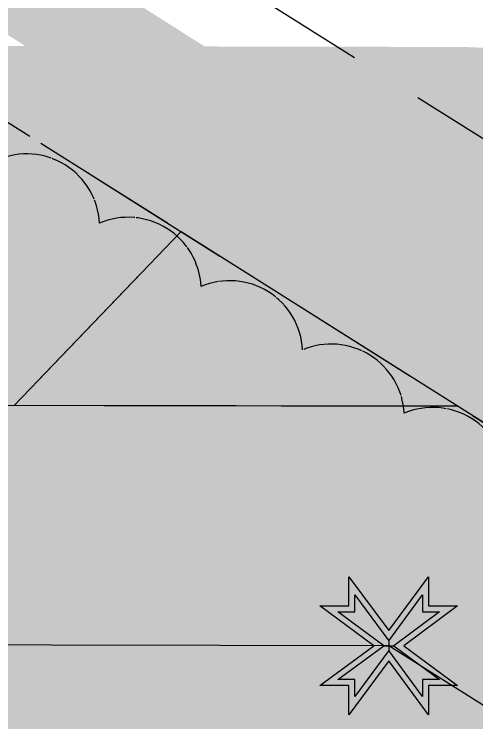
# Model space of a CAD drawing. Extents: x 327443 to 331974, y 6141950 to 6143778.
# Drawn here: x 329771.3 to 329809.9, y 6142734.2 to 6142793.3 of the extents above; entities that cross this region are included whole.
import ezdxf

# ---------------------------------------------------------------- set-up
doc = ezdxf.new("R2010")
doc.units = 0
doc.header["$LTSCALE"] = 5
doc.linetypes.add('0', pattern=[1, 1, 0])
doc.linetypes.add('foc-ACCESSROAD', pattern=[3.75, 2.5, -1.25])
for name, color, linetype in [('AS-ROADS', 254, 'Continuous'), ('C-AR', 13, 'foc-ACCESSROAD'), ('L-MON', 1, 'Continuous'), ('P-BUFFER-H 30m', 51, 'Continuous'), ('P-PROPOSED', 10, 'Continuous'), ('P-PROPOSED-H', 21, 'Continuous'), ('P-TEMP-H', 41, 'Continuous'), ('P-TEMP_WORKSPACE', 46, 'Continuous'), ('T-BUSH', 110, '0')]:
    doc.layers.add(name, color=color, linetype=linetype)

# ---------------------------------------------------------------- blocks, each defined once
blk = doc.blocks.new('TEMP')
h = blk.add_hatch(color=255)
h.dxf.hatch_style = 1
h.paths.add_polyline_path([(0, 0.251), (-0.666, 1.152), (-0.666, 0.666), (-1.152, 0.666), (-0.251, 0), (-1.152, -0.666), (-0.666, -0.666), (-0.666, -1.152), (0, -0.251), (0.666, -1.152), (0.666, -0.666), (1.152, -0.666), (0.251, 0), (1.152, 0.666), (0.666, 0.666), (0.666, 1.152)])
h.paths.add_polyline_path([(0.566, 0.849), (0.566, 0.566), (0.849, 0.566), (0.083, 0), (0.849, -0.566), (0.566, -0.566), (0.566, -0.849), (0, -0.083), (-0.566, -0.849), (-0.566, -0.566), (-0.849, -0.566), (-0.083, 0), (-0.849, 0.566), (-0.566, 0.566), (-0.566, 0.849), (0, 0.083)], flags=16)
h = blk.add_hatch(color=1)
h.dxf.hatch_style = 1
h.paths.add_polyline_path([(0, 0.083), (-0.566, 0.849), (-0.566, 0.566), (-0.849, 0.566), (-0.083, 0), (-0.849, -0.566), (-0.566, -0.566), (-0.566, -0.849), (0, -0.083), (0.566, -0.849), (0.566, -0.566), (0.849, -0.566), (0.083, 0), (0.849, 0.566), (0.566, 0.566), (0.566, 0.849)])
at = {"color": 1}
for p, q in [((-0.083, 0), (0.083, 0)), ((0, 0.083), (0, -0.083))]:
    blk.add_line(p, q, dxfattribs=at)
at = {"color": 255, "flags": 128}
blk.add_lwpolyline([(-0.251, 0), (-1.152, 0.666), (-0.666, 0.666), (-0.666, 1.152), (0, 0.251), (0.666, 1.152), (0.666, 0.666), (1.152, 0.666), (0.251, 0), (1.152, -0.666), (0.666, -0.666), (0.666, -1.152), (0, -0.251), (-0.666, -1.152), (-0.666, -0.666), (-1.152, -0.666)], close=True, dxfattribs=at)
at = {"color": 1, "flags": 128}
blk.add_lwpolyline([(-0.083, 0), (-0.849, 0.566), (-0.566, 0.566), (-0.566, 0.849), (0, 0.083), (0.566, 0.849), (0.566, 0.566), (0.849, 0.566), (0.083, 0), (0.849, -0.566), (0.566, -0.566), (0.566, -0.849), (0, -0.083), (-0.566, -0.849), (-0.566, -0.566), (-0.849, -0.566)], close=True, dxfattribs=at)

msp = doc.modelspace()

# ---------------------------------------------------------------- hatches: boundary and pattern name
at = {"layer": 'P-BUFFER-H 30m'}
h = msp.add_hatch(color=256, dxfattribs=at)
h.dxf.hatch_style = 1
edge = h.paths.add_edge_path()
edge.add_line((329824.351, 6142785.985), (329846.296, 6142772.157))
edge.add_line((329846.296, 6142772.157), (330173.096, 6142626.773))
edge.add_line((330173.096, 6142626.773), (330458.628, 6142615.863))
edge.add_arc((330457.483, 6142585.889), 29.995, -2.18816, 87.81184, ccw=False)
edge.add_line((330487.456, 6142584.744), (330486.693, 6142564.761))
edge.add_arc((330456.719, 6142565.907), 29.995, 267.81184, 357.81184, ccw=False)
edge.add_line((330455.574, 6142535.933), (330160.425, 6142547.211))
edge.add_arc((330161.57, 6142577.184), 29.995, 246.01706, 267.81184, ccw=False)
edge.add_line((330149.378, 6142549.778), (329810.497, 6142700.537))
edge.add_arc((329822.689, 6142727.943), 29.995, 237.78488, 246.01706, ccw=False)
edge.add_line((329806.699, 6142702.565), (329793.879, 6142710.643))
edge.add_line((329793.879, 6142710.643), (329661.545, 6142710.899))
edge.add_arc((329661.604, 6142740.895), 29.995, 183.26442, 269.88894, ccw=False)
edge.add_line((329631.657, 6142739.186), (329630.516, 6142759.186))
edge.add_arc((329660.463, 6142760.894), 29.995, 89.88894, 183.26442, ccw=False)
edge.add_line((329660.521, 6142790.889), (329808.418, 6142790.602))
edge.add_arc((329808.36, 6142760.607), 29.995, 57.78488, 89.88894, ccw=False)
at = {"layer": 'P-PROPOSED-H'}
h = msp.add_hatch(color=256, dxfattribs=at)
h.dxf.hatch_style = 1
h.paths.add_polyline_path([(329808.36, 6142760.607), (329832.132, 6142745.628), (330166.18, 6142597.02), (330457.483, 6142585.889), (330456.719, 6142565.907), (330161.57, 6142577.184), (329822.689, 6142727.943), (329802.568, 6142740.621), (329661.604, 6142740.895), (329660.463, 6142760.894)])
at = {"layer": 'P-TEMP-H'}
h = msp.add_hatch(color=256, dxfattribs=at)
h.dxf.hatch_style = 1
h.paths.add_polyline_path([(329771.279, 6142760.679), (329785.231, 6142775.191), (329808.36, 6142760.607)])

# ---------------------------------------------------------------- linework, layer by layer
at = {"layer": 'AS-ROADS', "const_width": 7.999, "flags": 128}
msp.add_lwpolyline([(329617.825, 6142903.27), (329635.223, 6142884.649), (329649.439, 6142873.361), (329823.098, 6142763.107), (329845.662, 6142749.967), (329852.761, 6142746.513), (329883.704, 6142731.689), (329926.901, 6142713.219), (330034.772, 6142666.698), (330110.99, 6142631.706), (330151.493, 6142613.588), (330171.579, 6142608.368), (330201.609, 6142604.887), (330293.898, 6142602.974)], dxfattribs=at)
at = {"layer": 'C-AR', "flags": 128}
msp.add_lwpolyline([(329639.29, 6142890.774), (329639.187, 6142867.203), (329832.132, 6142745.628), (330166.18, 6142597.02), (330347.573, 6142590.089), (330348.345, 6142610.071), (330170.791, 6142616.855), (329841.575, 6142763.314)], close=True, dxfattribs=at)
msp.add_lwpolyline([(329622.504, 6142005.358), (329622.519, 6142006.441), (329626.554, 6142251.301), (329627.806, 6142640.214), (329673.776, 6142688.076), (329743.57, 6142760.71), (329767.96, 6142786.08), (329785.231, 6142775.191), (329757.986, 6142746.851), (329688.195, 6142674.221), (329647.777, 6142632.139), (329646.55, 6142251.104), (329642.514, 6142006.14), (329642.493, 6142004.606)], dxfattribs=at)
at = {"layer": 'P-PROPOSED', "flags": 128}
msp.add_lwpolyline([(329808.36, 6142760.607), (329832.132, 6142745.628), (330166.18, 6142597.02), (330457.483, 6142585.889), (330456.719, 6142565.907), (330161.57, 6142577.184), (329822.689, 6142727.943), (329802.568, 6142740.621), (329661.604, 6142740.895), (329660.463, 6142760.894)], close=True, dxfattribs=at)
at = {"layer": 'P-TEMP_WORKSPACE', "flags": 128}
msp.add_lwpolyline([(329771.279, 6142760.679), (329785.231, 6142775.191), (329808.36, 6142760.607)], close=True, dxfattribs=at)
at = {"layer": 'T-BUSH', "flags": 128}
msp.add_lwpolyline([(329898.738, 6142641.399, 0.520567), (329901.589, 6142650.983, 0.520567), (329904.138, 6142660.64, 0.520567), (329906.068, 6142670.451, 0.520567), (329907.998, 6142680.261, 0.520567), (329912.601, 6142689.077, 0.520567), (329913.118, 6142696.279, 0.520567), (329903.934, 6142700.233, 0.520567), (329894.75, 6142704.186, 0.520567), (329885.567, 6142708.14, 0.520567), (329876.383, 6142712.094, 0.520567), (329867.251, 6142716.159, 0.520567), (329858.257, 6142720.528, 0.520567), (329849.264, 6142724.897, 0.520567), (329842.289, 6142730.981, 0.520567), (329838.188, 6142739.534, 0.520567), (329829.368, 6142744.242, 0.520567), (329820.83, 6142749.441, 0.520567), (329812.347, 6142754.732, 0.520567), (329803.863, 6142760.023, 0.520567), (329795.379, 6142765.314, 0.520567), (329786.895, 6142770.605, 0.520567), (329778.411, 6142775.896, 0.520567), (329769.928, 6142781.187, 0.520567), (329763.324, 6142775.631, 0.520567), (329755.716, 6142769.167, 0.520567), (329747.994, 6142762.815, 0.520567), (329739.516, 6142758.545, 0.520567), (329729.518, 6142758.461, 0.520567), (329719.52, 6142758.376, 0.520567), (329709.522, 6142758.291, 0.520567), (329699.524, 6142758.307, 0.520567), (329689.525, 6142758.354, 0.520567), (329676.669, 6142758.415, 0.520567)], format="xyb", dxfattribs=at)

# ---------------------------------------------------------------- block references
at = {"layer": 'L-MON', "xscale": 4.999244099999998, "yscale": 4.999244099999998, "zscale": 4.999244099999998}
msp.add_blockref('TEMP', (329802.568, 6142740.621), dxfattribs=at)

doc.saveas('drawing.dxf')
